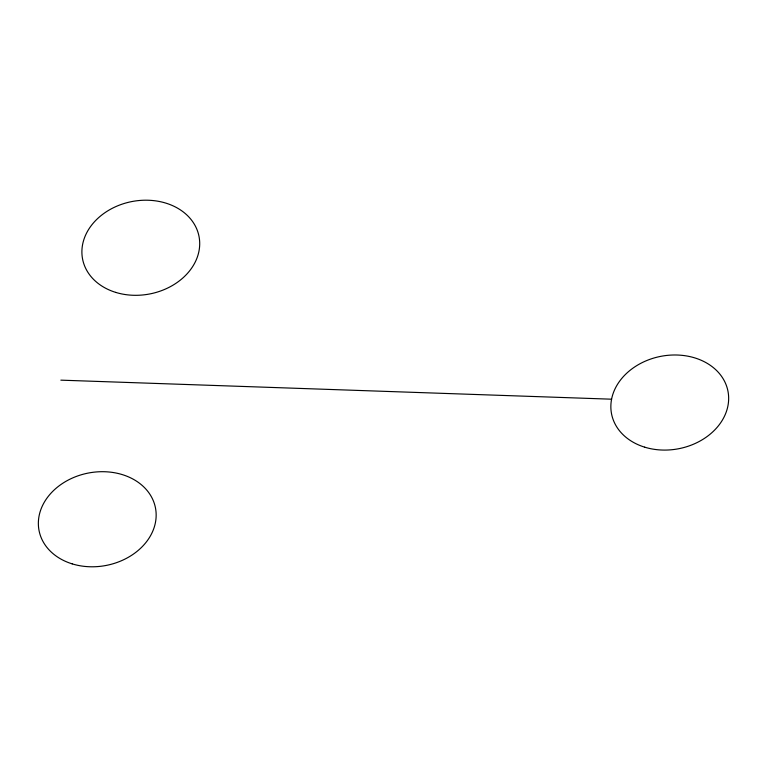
<?xml version="1.0" encoding="UTF-8"?>
<svg xmlns="http://www.w3.org/2000/svg" width="767" height="767" viewBox="0 0 767 767"><rect width="100%" height="100%" fill="white"/><g stroke="black" fill="none" stroke-linecap="round" stroke-linejoin="round"><path stroke-width="1.15" d="M60.852 380.154L611.577 399.195M644.702 447.171A59.308 47.055 -11 0 0 728.449 394.411A59.308 47.055 -11 0 0 636.102 366.022A59.308 47.055 -11 0 0 644.702 447.171M115.75 292.4A59.308 47.055 -11 0 0 199.497 239.63A59.308 47.055 -11 0 0 107.15 211.241A59.308 47.055 -11 0 0 115.75 292.4M72.203 563.879A59.308 47.055 -11 0 0 155.95 511.119A59.308 47.055 -11 0 0 63.603 482.731A59.308 47.055 -11 0 0 72.203 563.879"/></g></svg>
